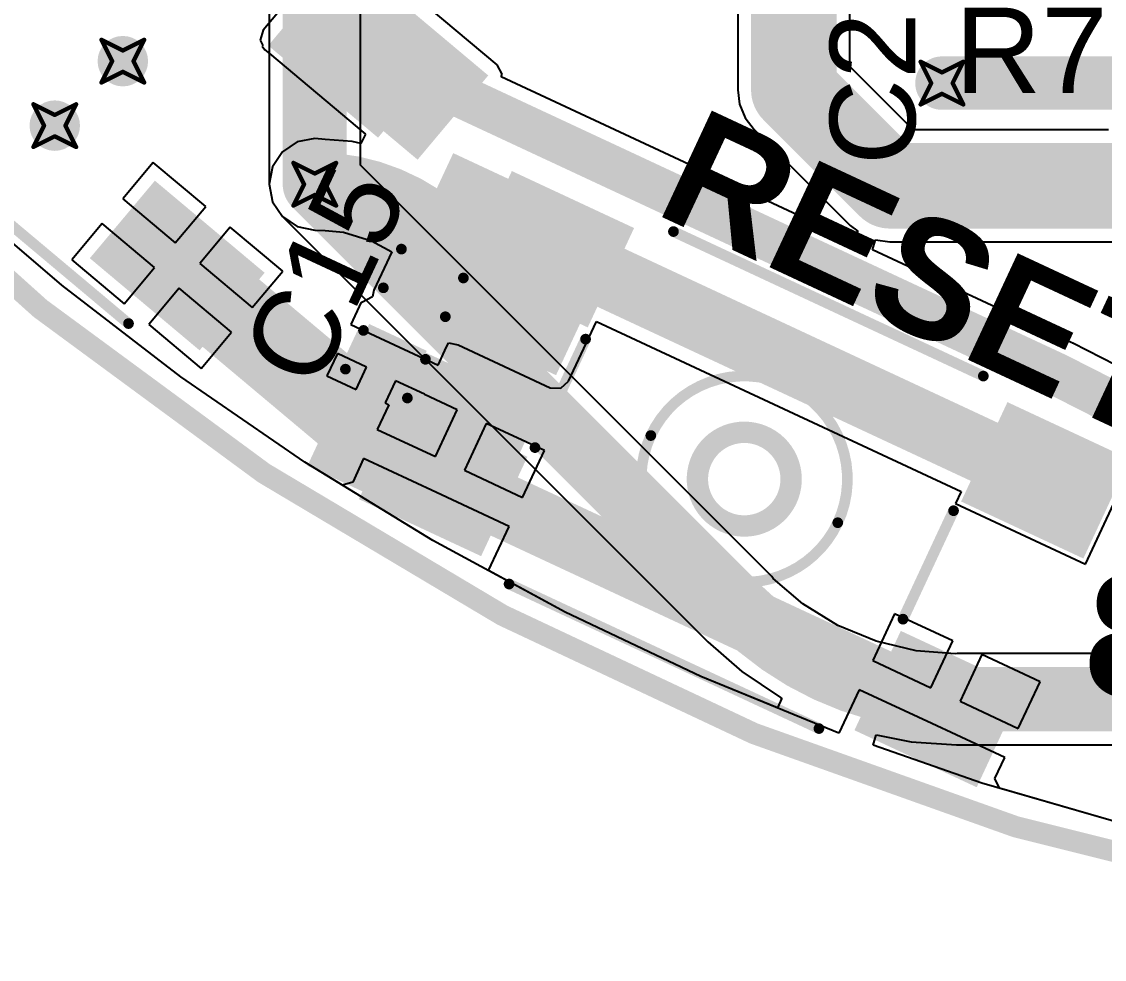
# Model space of a CAD drawing. Header units: inches. Extents: x -5 to 426, y -53 to 116.
# Drawn here: x 6.15 to 19.02, y -53.46 to -42.32 of the extents above; entities that cross this region are included whole.
import ezdxf

# ---------------------------------------------------------------- set-up
doc = ezdxf.new("R2010")
doc.units = ezdxf.units.IN
for name, color, linetype in [('Board Outline', 216, 'Continuous'), ('Bottom Layer', 5, 'Continuous'), ('Bottom Overlay', 54, 'Continuous'), ('Drill Drawing', 1, 'Continuous'), ('Top Layer', 1, 'Continuous'), ('Top Overlay', 2, 'Continuous'), ('Top Paste', 8, 'Continuous'), ('Top Solder', 216, 'Continuous'), ('Via Holes', 16, 'Continuous')]:
    doc.layers.add(name, color=color, linetype=linetype)
doc.styles.add('Arial', font='', dxfattribs={"height": 0.2})
doc.styles.add('Arial_Bold', font='', dxfattribs={"height": 0.2})
doc.styles.get('Arial').set_extended_font_data('Arial')
doc.styles.get('Arial_Bold').set_extended_font_data('Arial', bold=True)

# ---------------------------------------------------------------- blocks, each defined once
blk = doc.blocks.new('WS2812B_XF02_W_25')
at = {"layer": 'Top Layer'}
for points in [[(-3.25000239, 2.14999824), (-1.75000285, 2.14999824), (-1.75000285, 1.15000024), (-3.25000239, 1.15000024)], [(3.24999477, 1.15000024), (1.74999523, 1.15000024), (1.74999523, 2.14999824), (3.24999477, 2.14999824)], [(-3.24999477, -1.15000024), (-1.74999523, -1.15000024), (-1.74999523, -2.14999824), (-3.24999477, -2.14999824)], [(1.75000031, -1.1499977), (3.24999985, -1.1499977), (3.24999985, -2.1499957), (1.75000031, -2.1499957)]]:
    blk.add_hatch(color=1, dxfattribs=at).paths.add_polyline_path(points)
at = {"layer": 'Top Paste'}
for points in [[(-3.25000239, 2.14999824), (-1.75000285, 2.14999824), (-1.75000285, 1.15000024), (-3.25000239, 1.15000024)], [(3.24999477, 1.15000024), (1.74999523, 1.15000024), (1.74999523, 2.14999824), (3.24999477, 2.14999824)], [(-3.24999477, -1.15000024), (-1.74999523, -1.15000024), (-1.74999523, -2.14999824), (-3.24999477, -2.14999824)], [(1.75000031, -1.1499977), (3.24999985, -1.1499977), (3.24999985, -2.1499957), (1.75000031, -2.1499957)]]:
    blk.add_hatch(color=8, dxfattribs=at).paths.add_polyline_path(points)
at = {"layer": 'Top Solder'}
for points in [[(-3.35160239, 2.25159824), (-1.64840285, 2.25159824), (-1.64840285, 1.04840024), (-3.35160239, 1.04840024)], [(3.35159477, 1.04840024), (1.64839523, 1.04840024), (1.64839523, 2.25159824), (3.35159477, 2.25159824)], [(-3.35159477, -1.04840024), (-1.64839523, -1.04840024), (-1.64839523, -2.25159824), (-3.35159477, -2.25159824)], [(1.64840031, -1.0483977), (3.35159985, -1.0483977), (3.35159985, -2.2515957), (1.64840031, -2.2515957)]]:
    blk.add_hatch(color=216, dxfattribs=at).paths.add_polyline_path(points)
at = {"layer": 'Top Overlay'}
for points in [[(-2.50000516, 2.55080262, 0.127, 0.127, 0), (2.499995, 2.5508077, 0.127, 0.127, 0)], [(-3.556, 1.80340254, 0.254, 0.254, 0), (-3.42900254, 1.67639492, 0.254, 0.254, 0)], [(-3.556, 1.54939746, 0.254, 0.254, 0), (-3.556, 1.80340254, 0.254, 0.254, 0)], [(-3.556, 1.54939746, 0.254, 0.254, 0), (-3.42900254, 1.67639492, 0.254, 0.254, 0)], [(-2.50000262, -2.55080262, 0.127, 0.127, 0), (2.49999246, -2.55080262, 0.127, 0.127, 0)]]:
    blk.add_lwpolyline(points, format="xyseb", dxfattribs=at)
for points in [[(-2.53175516, 2.55080262, 0.0635, 0.0635, 1), (-2.46825516, 2.55080262, 0.0635, 0.0635, 1)], [(2.468245, 2.5508077, 0.0635, 0.0635, 1), (2.531745, 2.5508077, 0.0635, 0.0635, 1)], [(-3.619499999999999, 1.80340254, 0.127, 0.127, 1), (-3.4925, 1.80340254, 0.127, 0.127, 1)], [(-3.619499999999999, 1.80340254, 0.127, 0.127, 1), (-3.4925, 1.80340254, 0.127, 0.127, 1)], [(-3.492502539999999, 1.67639492, 0.127, 0.127, 1), (-3.36550254, 1.67639492, 0.127, 0.127, 1)], [(-3.492502539999999, 1.67639492, 0.127, 0.127, 1), (-3.36550254, 1.67639492, 0.127, 0.127, 1)], [(-3.619499999999999, 1.54939746, 0.127, 0.127, 1), (-3.4925, 1.54939746, 0.127, 0.127, 1)], [(-3.619499999999999, 1.54939746, 0.127, 0.127, 1), (-3.4925, 1.54939746, 0.127, 0.127, 1)], [(-2.53175262, -2.55080262, 0.0635, 0.0635, 1), (-2.46825262, -2.55080262, 0.0635, 0.0635, 1)], [(2.46824246, -2.55080262, 0.0635, 0.0635, 1), (2.53174246, -2.55080262, 0.0635, 0.0635, 1)]]:
    blk.add_lwpolyline(points, format="xyseb", close=True, dxfattribs=at)
blk = doc.blocks.new('TS_1109S_C_B_76')
at = {"layer": 'Top Layer'}
for points in [[(-3.95000099, 2.04999463), (-2.55000125, 2.04999463), (-2.55000125, 0.9499942899999999), (-3.95000099, 0.9499942899999999)], [(2.55001141, 2.04999209), (3.950011149999999, 2.04999209), (3.950011149999999, 0.9499917499999999), (2.55001141, 0.9499917499999999)], [(-3.94999591, -0.9500120699999999), (-2.54999617, -0.9500120699999999), (-2.54999617, -2.05001241), (-3.94999591, -2.05001241)], [(2.54999617, -0.94998413), (3.94999591, -0.94998413), (3.94999591, -2.04998447), (2.54999617, -2.04998447)]]:
    blk.add_hatch(color=1, dxfattribs=at).paths.add_polyline_path(points)
at = {"layer": 'Top Paste'}
for points in [[(-3.95000099, 2.04999463), (-2.55000125, 2.04999463), (-2.55000125, 0.9499942899999999), (-3.95000099, 0.9499942899999999)], [(2.55001141, 2.04999209), (3.950011149999999, 2.04999209), (3.950011149999999, 0.9499917499999999), (2.55001141, 0.9499917499999999)], [(-3.94999591, -0.9500120699999999), (-2.54999617, -0.9500120699999999), (-2.54999617, -2.05001241), (-3.94999591, -2.05001241)], [(2.54999617, -0.94998413), (3.94999591, -0.94998413), (3.94999591, -2.04998447), (2.54999617, -2.04998447)]]:
    blk.add_hatch(color=8, dxfattribs=at).paths.add_polyline_path(points)
at = {"layer": 'Top Solder'}
for points in [[(-4.05160099, 2.15159463), (-2.44840125, 2.15159463), (-2.44840125, 0.84839429), (-4.05160099, 0.84839429)], [(2.44841141, 2.15159209), (4.051611149999999, 2.15159209), (4.051611149999999, 0.84839175), (2.44841141, 0.84839175)], [(-4.05159591, -0.84841207), (-2.44839617, -0.84841207), (-2.44839617, -2.15161241), (-4.05159591, -2.15161241)], [(2.44839617, -0.8483841299999999), (4.05159591, -0.8483841299999999), (4.05159591, -2.15158447), (2.44839617, -2.15158447)]]:
    blk.add_hatch(color=216, dxfattribs=at).paths.add_polyline_path(points)
at = {"layer": 'Top Overlay'}
for points in [[(-2.00661016, 2.31139746, 0.127, 0.127, 0), (2.05739492, 2.31141016, 0.127, 0.127, 0)], [(-2.41300254, -0.71119746, 0.127, 0.127, 0), (-2.41299492, 0.7112025399999999, 0.127, 0.127, 0)], [(2.41300762, -0.71121016, 0.127, 0.127, 0), (2.413, 0.7111873, 0.127, 0.127, 0)], [(-2.00660254, -2.31138984, 0.127, 0.127, 0), (2.05740762, -2.31140254, 0.127, 0.127, 0)]]:
    blk.add_lwpolyline(points, format="xyseb", dxfattribs=at)
for points in [[(-2.03836016, 2.31139746, 0.0635, 0.0635, 1), (-1.97486016, 2.31139746, 0.0635, 0.0635, 1)], [(2.02564492, 2.31141016, 0.0635, 0.0635, 1), (2.08914492, 2.31141016, 0.0635, 0.0635, 1)], [(1.22579638, 0, 0.127, 0.127, 1), (-1.22579638, 0, 0.127, 0.127, 1)], [(-2.44474492, 0.7112025399999999, 0.0635, 0.0635, 1), (-2.38124492, 0.7112025399999999, 0.0635, 0.0635, 1)], [(2.38125, 0.7111873, 0.0635, 0.0635, 1), (2.44475, 0.7111873, 0.0635, 0.0635, 1)], [(0.5570651799999999, 0, 0.254, 0.254, 1), (-0.5570651799999999, 0, 0.254, 0.254, 1)], [(-1.25754638, 0, 0.0635, 0.0635, 1), (-1.19404638, 0, 0.0635, 0.0635, 1)], [(-0.6205651799999999, 0, 0.127, 0.127, 1), (-0.4935651799999999, 0, 0.127, 0.127, 1)], [(0.4935651799999999, 0, 0.127, 0.127, 1), (0.6205651799999999, 0, 0.127, 0.127, 1)], [(1.19404638, 0, 0.0635, 0.0635, 1), (1.25754638, 0, 0.0635, 0.0635, 1)], [(-2.44475254, -0.71119746, 0.0635, 0.0635, 1), (-2.38125254, -0.71119746, 0.0635, 0.0635, 1)], [(2.38125762, -0.71121016, 0.0635, 0.0635, 1), (2.44475762, -0.71121016, 0.0635, 0.0635, 1)], [(-2.03835254, -2.31138984, 0.0635, 0.0635, 1), (-1.97485254, -2.31138984, 0.0635, 0.0635, 1)], [(2.02565762, -2.31140254, 0.0635, 0.0635, 1), (2.08915762, -2.31140254, 0.0635, 0.0635, 1)]]:
    blk.add_lwpolyline(points, format="xyseb", close=True, dxfattribs=at)
blk = doc.blocks.new('C___0402_104')
at = {"layer": 'Top Layer'}
for points in [[(-0.6985050799999999, -0.31749492), (-0.6985050799999999, 0.31750508), (-0.2413050799999999, 0.31750508), (-0.24130508, -0.31749492)], [(0.2413050799999999, -0.31750508), (0.24130508, 0.31749492), (0.6985050799999999, 0.31749492), (0.6985050799999999, -0.31750508)]]:
    blk.add_hatch(color=1, dxfattribs=at).paths.add_polyline_path(points)
at = {"layer": 'Top Paste'}
for points in [[(-0.6985050799999999, -0.31749492), (-0.6985050799999999, 0.31750508), (-0.2413050799999999, 0.31750508), (-0.24130508, -0.31749492)], [(0.2413050799999999, -0.31750508), (0.24130508, 0.31749492), (0.6985050799999999, 0.31749492), (0.6985050799999999, -0.31750508)]]:
    blk.add_hatch(color=8, dxfattribs=at).paths.add_polyline_path(points)
at = {"layer": 'Top Solder'}
for points in [[(-0.75850496, -0.3774948), (-0.75850496, 0.3775049599999999), (-0.1813051999999999, 0.3775049599999999), (-0.1813052, -0.3774948)], [(0.1813051999999999, -0.3775049599999999), (0.1813052, 0.3774948), (0.75850496, 0.3774948), (0.75850496, -0.3775049599999999)]]:
    blk.add_hatch(color=216, dxfattribs=at).paths.add_polyline_path(points)
at = {"layer": 'Top Overlay'}
for points in [[(-0.7874, 0.40640254, 0.127, 0.127, 0), (-0.78739746, -0.4064, 0.127, 0.127, 0)], [(-0.7874, 0.40640254, 0.127, 0.127, 0), (-0.27939746, 0.40639746, 0.127, 0.127, 0)], [(0.27940254, 0.4063923799999999, 0.127, 0.127, 0), (0.78739746, 0.4064, 0.127, 0.127, 0)], [(0.78739746, 0.4064, 0.127, 0.127, 0), (0.7874, -0.40640254, 0.127, 0.127, 0)], [(-0.78739746, -0.4064, 0.127, 0.127, 0), (-0.27940254, -0.4063923799999999, 0.127, 0.127, 0)], [(0.27939746, -0.40639746, 0.127, 0.127, 0), (0.7874, -0.40640254, 0.127, 0.127, 0)]]:
    blk.add_lwpolyline(points, format="xyseb", dxfattribs=at)
for points in [[(-0.8191499999999999, 0.40640254, 0.0635, 0.0635, 1), (-0.7556499999999999, 0.40640254, 0.0635, 0.0635, 1)], [(-0.8191499999999999, 0.40640254, 0.0635, 0.0635, 1), (-0.7556499999999999, 0.40640254, 0.0635, 0.0635, 1)], [(-0.31114746, 0.40639746, 0.0635, 0.0635, 1), (-0.24764746, 0.40639746, 0.0635, 0.0635, 1)], [(0.24765254, 0.4063923799999999, 0.0635, 0.0635, 1), (0.31115254, 0.4063923799999999, 0.0635, 0.0635, 1)], [(0.7556474599999999, 0.4064, 0.0635, 0.0635, 1), (0.8191474599999999, 0.4064, 0.0635, 0.0635, 1)], [(0.7556474599999999, 0.4064, 0.0635, 0.0635, 1), (0.8191474599999999, 0.4064, 0.0635, 0.0635, 1)], [(-0.8191474599999999, -0.4064, 0.0635, 0.0635, 1), (-0.7556474599999999, -0.4064, 0.0635, 0.0635, 1)], [(-0.8191474599999999, -0.4064, 0.0635, 0.0635, 1), (-0.7556474599999999, -0.4064, 0.0635, 0.0635, 1)], [(-0.31115254, -0.4063923799999999, 0.0635, 0.0635, 1), (-0.24765254, -0.4063923799999999, 0.0635, 0.0635, 1)], [(0.24764746, -0.40639746, 0.0635, 0.0635, 1), (0.31114746, -0.40639746, 0.0635, 0.0635, 1)], [(0.7556499999999999, -0.40640254, 0.0635, 0.0635, 1), (0.8191499999999999, -0.40640254, 0.0635, 0.0635, 1)], [(0.7556499999999999, -0.40640254, 0.0635, 0.0635, 1), (0.8191499999999999, -0.40640254, 0.0635, 0.0635, 1)]]:
    blk.add_lwpolyline(points, format="xyseb", close=True, dxfattribs=at)

msp = doc.modelspace()

# ---------------------------------------------------------------- hatches: boundary and pattern name
at = {"layer": 'Bottom Layer'}
h = msp.add_hatch(color=5, dxfattribs=at)
edge = h.paths.add_edge_path()
edge.add_arc((7.352329719999999, -42.78505032), 0.2999994, 0, 360)
h = msp.add_hatch(color=5, dxfattribs=at)
edge = h.paths.add_edge_path()
edge.add_arc((17.08857136, -43.04592356), 0.2999994, 0, 360)
h = msp.add_hatch(color=5, dxfattribs=at)
edge = h.paths.add_edge_path()
edge.add_arc((6.54309842, -43.551094), 0.2999994, 0, 360)
h = msp.add_hatch(color=5, dxfattribs=at)
edge = h.paths.add_edge_path()
edge.add_arc((9.63367136, -44.24798618), 0.2999994, 0, 360)
at = {"layer": 'Top Layer'}
for points in [[(9.147919219999999, -42.52285374), (10.85594476, -43.95605636), (11.69609802, -42.95480106), (9.98807248, -41.52159844)], [(10.48679132, -45.5782934), (12.50153456, -46.51778351999999), (13.29434984, -44.81758371999999), (11.2796066, -43.8780936)], [(7.07339962, -45.15019926), (10.53474144, -48.05461052), (11.20718866, -47.25321766), (7.74584684, -44.3488064)], [(9.546871939999999, -47.59396374), (11.56161518, -48.53345385999999), (12.32777062, -46.89042946), (10.31302738, -45.95093934)]]:
    msp.add_hatch(color=1, dxfattribs=at).paths.add_polyline_path(points)
h = msp.add_hatch(color=1, dxfattribs=at)
edge = h.paths.add_edge_path()
edge.add_arc((7.352329719999999, -42.78505032), 0.2999994, 0, 360)
h = msp.add_hatch(color=1, dxfattribs=at)
edge = h.paths.add_edge_path()
edge.add_arc((17.08857136, -43.04592356), 0.2999994, 0, 360)
h = msp.add_hatch(color=1, dxfattribs=at)
edge = h.paths.add_edge_path()
edge.add_arc((6.54309842, -43.551094), 0.2999994, 0, 360)
h = msp.add_hatch(color=1, dxfattribs=at)
edge = h.paths.add_edge_path()
edge.add_arc((9.63367136, -44.24798618), 0.2999994, 0, 360)
at = {"layer": 'Via Holes'}
h = msp.add_hatch(color=7, dxfattribs=at)
edge = h.paths.add_edge_path()
edge.add_arc((7.352329719999999, -42.78505032), 0.1499997, 0, 360)
h = msp.add_hatch(color=7, dxfattribs=at)
edge = h.paths.add_edge_path()
edge.add_arc((17.08857136, -43.04592356), 0.1499997, 0, 360)
h = msp.add_hatch(color=7, dxfattribs=at)
edge = h.paths.add_edge_path()
edge.add_arc((6.54309842, -43.551094), 0.1499997, 0, 360)
h = msp.add_hatch(color=7, dxfattribs=at)
edge = h.paths.add_edge_path()
edge.add_arc((9.63367136, -44.24798618), 0.1499997, 0, 360)

# ---------------------------------------------------------------- linework, layer by layer
at = {"layer": 'Board Outline'}
msp.add_lwpolyline([(49.77249634, 6.34813564, 0.254, 0.254, -1.14456695220957), (-0.2979293, -38.4413887, 0.254, 0.254, 0)], format="xyseb", dxfattribs=at)
at = {"layer": 'Bottom Layer'}
for p, q in [((9.0898218, -39.08902012), (9.0898218, -44.24798618)), ((10.17752092, -44.02271866), (10.17752092, -39.08902012)), ((15.06548422, -48.91067942), (10.17752092, -44.02271866)), ((9.0898218, -44.24798618), (9.13121872, -44.4561087)), ((6.62777694, -45.44864164), (5.27218148, -44.28545371999999)), ((9.13121872, -44.4561087), (9.24911282, -44.63254472)), ((9.24911282, -44.63254472), (14.29632396, -49.6797584)), ((8.04335704, -46.53793334), (6.62777694, -45.44864164)), ((9.515022879999998, -47.55031384), (8.04335704, -46.53793334)), ((11.03848694, -48.48283927999999), (9.515022879999998, -47.55031384)), ((12.60947186, -49.33289345999999), (11.03848694, -48.48283927999999)), ((15.08058198, -48.93327525999999), (15.06548422, -48.91067942)), ((15.43335242, -49.23456751999999), (15.08058198, -48.93327525999999)), ((15.8517082, -49.49093734), (15.43335242, -49.23456751999999)), ((14.22348692, -50.09804814), (12.60947186, -49.33289345999999)), ((16.30501692, -49.6787043), (15.8517082, -49.49093734)), ((14.29632396, -49.6797584), (14.29635444, -49.67980412)), ((14.29635444, -49.67980412), (14.29636206, -49.6797965)), ((14.29636206, -49.6797965), (14.30549844, -49.68590266)), ((14.30549844, -49.68590266), (14.71099166, -50.04151281999999)), ((16.78211782, -49.7932456), (16.30501692, -49.6787043)), ((17.24464166, -49.82964634), (16.78211782, -49.7932456)), ((17.27126848, -49.82435044), (17.24464166, -49.82964634)), ((21.86534108, -49.82435044), (17.27126848, -49.82435044)), ((14.71099166, -50.04151281999999), (15.1684101, -50.34714847999999)), ((15.13265706, -50.4711208), (14.22348692, -50.09804814)), ((15.18490994, -50.35528664), (15.13265706, -50.4711208)), ((15.1684101, -50.34714847999999), (15.18490994, -50.35528664)), ((16.27234236, -50.91460988), (16.3058348, -50.7917831)), ((16.3058348, -50.7917831), (16.72230844, -50.8746252)), ((17.56226358, -51.3652516), (16.27234236, -50.91460988)), ((16.72230844, -50.8746252), (17.26045316, -50.90989818)), ((17.26045316, -50.90989818), (17.27126848, -50.91204955999999)), ((17.27126848, -50.91204955999999), (17.27126848, -50.91205209999999)), ((17.27126848, -50.91205209999999), (17.27128118, -50.91204955999999)), ((17.27128118, -50.91204955999999), (22.91354828, -50.91204955999999)), ((19.27751034, -51.86368849999999), (17.56226358, -51.3652516))]:
    msp.add_line(p, q, dxfattribs=at)
for points in [[(9.63367136, -44.24798618, 0.7619999999999999, 0.7619999999999999, 0), (9.63367136, -39.08902012, 0.7619999999999999, 0.7619999999999999, 0)], [(9.63367136, -44.24798618, 0.7619999999999999, 0.7619999999999999, 0), (14.68092314, -49.29523796, 0.7619999999999999, 0.7619999999999999, 0)], [(17.27126848, -50.36820254, 0.7619999999999999, 0.7619999999999999, -0.1989128551984023), (14.68091552, -49.29524558, 0.7619999999999999, 0.7619999999999999, 0)], [(17.27126848, -50.3682, 0.7619999999999999, 0.7619999999999999, 0), (36.99725646, -50.3682, 0.7619999999999999, 0.7619999999999999, 0)]]:
    msp.add_lwpolyline(points, format="xyseb", dxfattribs=at)
for points in [[(9.44317136, -44.24798618, 0.3809999999999999, 0.3809999999999999, 1), (9.82417136, -44.24798618, 0.3809999999999999, 0.3809999999999999, 1)], [(9.44317136, -44.24798618, 0.3809999999999999, 0.3809999999999999, 1), (9.82417136, -44.24798618, 0.3809999999999999, 0.3809999999999999, 1)], [(14.49041552, -49.29524558, 0.3809999999999999, 0.3809999999999999, 1), (14.87141552, -49.29524558, 0.3809999999999999, 0.3809999999999999, 1)], [(14.49042314, -49.29523796, 0.3809999999999999, 0.3809999999999999, 1), (14.87142314, -49.29523796, 0.3809999999999999, 0.3809999999999999, 1)], [(17.08076848, -50.3682, 0.3809999999999999, 0.3809999999999999, 1), (17.46176848, -50.3682, 0.3809999999999999, 0.3809999999999999, 1)], [(17.08076848, -50.36820254, 0.3809999999999999, 0.3809999999999999, 1), (17.46176848, -50.36820254, 0.3809999999999999, 0.3809999999999999, 1)]]:
    msp.add_lwpolyline(points, format="xyseb", close=True, dxfattribs=at)
at = {"layer": 'Drill Drawing'}
for points in [[(7.098329719999999, -42.53105032, 0.0508, 0.0508, 0), (7.352329719999999, -42.65805031999999, 0.0508, 0.0508, 0)], [(7.098329719999999, -42.53105032, 0.0508, 0.0508, 0), (7.22532972, -42.78505032, 0.0508, 0.0508, 0)], [(7.352329719999999, -42.65805031999999, 0.0508, 0.0508, 0), (7.60632972, -42.53105032, 0.0508, 0.0508, 0)], [(7.479329719999999, -42.78505032, 0.0508, 0.0508, 0), (7.60632972, -42.53105032, 0.0508, 0.0508, 0)], [(7.098329719999999, -43.03905032, 0.0508, 0.0508, 0), (7.22532972, -42.78505032, 0.0508, 0.0508, 0)], [(7.479329719999999, -42.78505032, 0.0508, 0.0508, 0), (7.60632972, -43.03905032, 0.0508, 0.0508, 0)], [(16.83457136, -42.79192355999999, 0.0508, 0.0508, 0), (17.08857136, -42.91892356, 0.0508, 0.0508, 0)], [(16.83457136, -42.79192355999999, 0.0508, 0.0508, 0), (16.96157136, -43.04592356, 0.0508, 0.0508, 0)], [(17.08857136, -42.91892356, 0.0508, 0.0508, 0), (17.34257136, -42.79192355999999, 0.0508, 0.0508, 0)], [(17.21557136, -43.04592356, 0.0508, 0.0508, 0), (17.34257136, -42.79192355999999, 0.0508, 0.0508, 0)], [(7.098329719999999, -43.03905032, 0.0508, 0.0508, 0), (7.352329719999999, -42.91205032, 0.0508, 0.0508, 0)], [(7.352329719999999, -42.91205032, 0.0508, 0.0508, 0), (7.60632972, -43.03905032, 0.0508, 0.0508, 0)], [(16.83457136, -43.29992356, 0.0508, 0.0508, 0), (16.96157136, -43.04592356, 0.0508, 0.0508, 0)], [(17.21557136, -43.04592356, 0.0508, 0.0508, 0), (17.34257136, -43.29992356, 0.0508, 0.0508, 0)], [(16.83457136, -43.29992356, 0.0508, 0.0508, 0), (17.08857136, -43.17292356, 0.0508, 0.0508, 0)], [(17.08857136, -43.17292356, 0.0508, 0.0508, 0), (17.34257136, -43.29992356, 0.0508, 0.0508, 0)], [(6.289098419999999, -43.29709399999999, 0.0508, 0.0508, 0), (6.54309842, -43.424094, 0.0508, 0.0508, 0)], [(6.289098419999999, -43.29709399999999, 0.0508, 0.0508, 0), (6.41609842, -43.551094, 0.0508, 0.0508, 0)], [(6.54309842, -43.424094, 0.0508, 0.0508, 0), (6.79709842, -43.29709399999999, 0.0508, 0.0508, 0)], [(6.67009842, -43.551094, 0.0508, 0.0508, 0), (6.79709842, -43.29709399999999, 0.0508, 0.0508, 0)], [(6.289098419999999, -43.805094, 0.0508, 0.0508, 0), (6.41609842, -43.551094, 0.0508, 0.0508, 0)], [(6.67009842, -43.551094, 0.0508, 0.0508, 0), (6.79709842, -43.805094, 0.0508, 0.0508, 0)], [(6.289098419999999, -43.805094, 0.0508, 0.0508, 0), (6.54309842, -43.678094, 0.0508, 0.0508, 0)], [(6.54309842, -43.678094, 0.0508, 0.0508, 0), (6.79709842, -43.805094, 0.0508, 0.0508, 0)], [(9.37967136, -43.99398617999999, 0.0508, 0.0508, 0), (9.63367136, -44.12098618, 0.0508, 0.0508, 0)], [(9.37967136, -43.99398617999999, 0.0508, 0.0508, 0), (9.50667136, -44.24798618, 0.0508, 0.0508, 0)], [(9.63367136, -44.12098618, 0.0508, 0.0508, 0), (9.88767136, -43.99398617999999, 0.0508, 0.0508, 0)], [(9.76067136, -44.24798618, 0.0508, 0.0508, 0), (9.88767136, -43.99398617999999, 0.0508, 0.0508, 0)], [(9.37967136, -44.50198618, 0.0508, 0.0508, 0), (9.50667136, -44.24798618, 0.0508, 0.0508, 0)], [(9.76067136, -44.24798618, 0.0508, 0.0508, 0), (9.88767136, -44.50198618, 0.0508, 0.0508, 0)], [(9.37967136, -44.50198618, 0.0508, 0.0508, 0), (9.63367136, -44.37498618, 0.0508, 0.0508, 0)], [(9.63367136, -44.37498618, 0.0508, 0.0508, 0), (9.88767136, -44.50198618, 0.0508, 0.0508, 0)]]:
    msp.add_lwpolyline(points, format="xyseb", dxfattribs=at)
for points in [[(7.085629719999999, -42.53105032, 0.0254, 0.0254, 1), (7.111029719999999, -42.53105032, 0.0254, 0.0254, 1)], [(7.085629719999999, -42.53105032, 0.0254, 0.0254, 1), (7.111029719999999, -42.53105032, 0.0254, 0.0254, 1)], [(7.593629719999999, -42.53105032, 0.0254, 0.0254, 1), (7.619029719999999, -42.53105032, 0.0254, 0.0254, 1)], [(7.593629719999999, -42.53105032, 0.0254, 0.0254, 1), (7.619029719999999, -42.53105032, 0.0254, 0.0254, 1)], [(7.33962972, -42.65805031999999, 0.0254, 0.0254, 1), (7.365029719999999, -42.65805031999999, 0.0254, 0.0254, 1)], [(7.33962972, -42.65805031999999, 0.0254, 0.0254, 1), (7.365029719999999, -42.65805031999999, 0.0254, 0.0254, 1)], [(7.212629719999999, -42.78505032, 0.0254, 0.0254, 1), (7.238029719999999, -42.78505032, 0.0254, 0.0254, 1)], [(7.212629719999999, -42.78505032, 0.0254, 0.0254, 1), (7.238029719999999, -42.78505032, 0.0254, 0.0254, 1)], [(7.466629719999999, -42.78505032, 0.0254, 0.0254, 1), (7.49202972, -42.78505032, 0.0254, 0.0254, 1)], [(7.466629719999999, -42.78505032, 0.0254, 0.0254, 1), (7.49202972, -42.78505032, 0.0254, 0.0254, 1)], [(16.82187136, -42.79192355999999, 0.0254, 0.0254, 1), (16.84727136, -42.79192355999999, 0.0254, 0.0254, 1)], [(16.82187136, -42.79192355999999, 0.0254, 0.0254, 1), (16.84727136, -42.79192355999999, 0.0254, 0.0254, 1)], [(17.32987136, -42.79192355999999, 0.0254, 0.0254, 1), (17.35527136, -42.79192355999999, 0.0254, 0.0254, 1)], [(17.32987136, -42.79192355999999, 0.0254, 0.0254, 1), (17.35527136, -42.79192355999999, 0.0254, 0.0254, 1)], [(7.33962972, -42.91205032, 0.0254, 0.0254, 1), (7.365029719999999, -42.91205032, 0.0254, 0.0254, 1)], [(7.33962972, -42.91205032, 0.0254, 0.0254, 1), (7.365029719999999, -42.91205032, 0.0254, 0.0254, 1)], [(17.07587136, -42.91892356, 0.0254, 0.0254, 1), (17.10127136, -42.91892356, 0.0254, 0.0254, 1)], [(17.07587136, -42.91892356, 0.0254, 0.0254, 1), (17.10127136, -42.91892356, 0.0254, 0.0254, 1)], [(7.085629719999999, -43.03905032, 0.0254, 0.0254, 1), (7.111029719999999, -43.03905032, 0.0254, 0.0254, 1)], [(7.085629719999999, -43.03905032, 0.0254, 0.0254, 1), (7.111029719999999, -43.03905032, 0.0254, 0.0254, 1)], [(7.593629719999999, -43.03905032, 0.0254, 0.0254, 1), (7.619029719999999, -43.03905032, 0.0254, 0.0254, 1)], [(7.593629719999999, -43.03905032, 0.0254, 0.0254, 1), (7.619029719999999, -43.03905032, 0.0254, 0.0254, 1)], [(16.94887136, -43.04592356, 0.0254, 0.0254, 1), (16.97427136, -43.04592356, 0.0254, 0.0254, 1)], [(16.94887136, -43.04592356, 0.0254, 0.0254, 1), (16.97427136, -43.04592356, 0.0254, 0.0254, 1)], [(17.20287136, -43.04592356, 0.0254, 0.0254, 1), (17.22827136, -43.04592356, 0.0254, 0.0254, 1)], [(17.20287136, -43.04592356, 0.0254, 0.0254, 1), (17.22827136, -43.04592356, 0.0254, 0.0254, 1)], [(17.07587136, -43.17292356, 0.0254, 0.0254, 1), (17.10127136, -43.17292356, 0.0254, 0.0254, 1)], [(17.07587136, -43.17292356, 0.0254, 0.0254, 1), (17.10127136, -43.17292356, 0.0254, 0.0254, 1)], [(6.27639842, -43.29709399999999, 0.0254, 0.0254, 1), (6.30179842, -43.29709399999999, 0.0254, 0.0254, 1)], [(6.27639842, -43.29709399999999, 0.0254, 0.0254, 1), (6.30179842, -43.29709399999999, 0.0254, 0.0254, 1)], [(6.78439842, -43.29709399999999, 0.0254, 0.0254, 1), (6.80979842, -43.29709399999999, 0.0254, 0.0254, 1)], [(6.78439842, -43.29709399999999, 0.0254, 0.0254, 1), (6.80979842, -43.29709399999999, 0.0254, 0.0254, 1)], [(16.82187136, -43.29992356, 0.0254, 0.0254, 1), (16.84727136, -43.29992356, 0.0254, 0.0254, 1)], [(16.82187136, -43.29992356, 0.0254, 0.0254, 1), (16.84727136, -43.29992356, 0.0254, 0.0254, 1)], [(17.32987136, -43.29992356, 0.0254, 0.0254, 1), (17.35527136, -43.29992356, 0.0254, 0.0254, 1)], [(17.32987136, -43.29992356, 0.0254, 0.0254, 1), (17.35527136, -43.29992356, 0.0254, 0.0254, 1)], [(6.53039842, -43.424094, 0.0254, 0.0254, 1), (6.555798419999999, -43.424094, 0.0254, 0.0254, 1)], [(6.53039842, -43.424094, 0.0254, 0.0254, 1), (6.555798419999999, -43.424094, 0.0254, 0.0254, 1)], [(6.403398419999999, -43.551094, 0.0254, 0.0254, 1), (6.42879842, -43.551094, 0.0254, 0.0254, 1)], [(6.403398419999999, -43.551094, 0.0254, 0.0254, 1), (6.42879842, -43.551094, 0.0254, 0.0254, 1)], [(6.65739842, -43.551094, 0.0254, 0.0254, 1), (6.68279842, -43.551094, 0.0254, 0.0254, 1)], [(6.65739842, -43.551094, 0.0254, 0.0254, 1), (6.68279842, -43.551094, 0.0254, 0.0254, 1)], [(6.53039842, -43.678094, 0.0254, 0.0254, 1), (6.555798419999999, -43.678094, 0.0254, 0.0254, 1)], [(6.53039842, -43.678094, 0.0254, 0.0254, 1), (6.555798419999999, -43.678094, 0.0254, 0.0254, 1)], [(6.27639842, -43.805094, 0.0254, 0.0254, 1), (6.30179842, -43.805094, 0.0254, 0.0254, 1)], [(6.27639842, -43.805094, 0.0254, 0.0254, 1), (6.30179842, -43.805094, 0.0254, 0.0254, 1)], [(6.78439842, -43.805094, 0.0254, 0.0254, 1), (6.80979842, -43.805094, 0.0254, 0.0254, 1)], [(6.78439842, -43.805094, 0.0254, 0.0254, 1), (6.80979842, -43.805094, 0.0254, 0.0254, 1)], [(9.366971359999999, -43.99398617999999, 0.0254, 0.0254, 1), (9.39237136, -43.99398617999999, 0.0254, 0.0254, 1)], [(9.366971359999999, -43.99398617999999, 0.0254, 0.0254, 1), (9.39237136, -43.99398617999999, 0.0254, 0.0254, 1)], [(9.87497136, -43.99398617999999, 0.0254, 0.0254, 1), (9.90037136, -43.99398617999999, 0.0254, 0.0254, 1)], [(9.87497136, -43.99398617999999, 0.0254, 0.0254, 1), (9.90037136, -43.99398617999999, 0.0254, 0.0254, 1)], [(9.62097136, -44.12098618, 0.0254, 0.0254, 1), (9.64637136, -44.12098618, 0.0254, 0.0254, 1)], [(9.62097136, -44.12098618, 0.0254, 0.0254, 1), (9.64637136, -44.12098618, 0.0254, 0.0254, 1)], [(9.49397136, -44.24798618, 0.0254, 0.0254, 1), (9.51937136, -44.24798618, 0.0254, 0.0254, 1)], [(9.49397136, -44.24798618, 0.0254, 0.0254, 1), (9.51937136, -44.24798618, 0.0254, 0.0254, 1)], [(9.74797136, -44.24798618, 0.0254, 0.0254, 1), (9.77337136, -44.24798618, 0.0254, 0.0254, 1)], [(9.74797136, -44.24798618, 0.0254, 0.0254, 1), (9.77337136, -44.24798618, 0.0254, 0.0254, 1)], [(9.62097136, -44.37498618, 0.0254, 0.0254, 1), (9.64637136, -44.37498618, 0.0254, 0.0254, 1)], [(9.62097136, -44.37498618, 0.0254, 0.0254, 1), (9.64637136, -44.37498618, 0.0254, 0.0254, 1)], [(9.366971359999999, -44.50198618, 0.0254, 0.0254, 1), (9.39237136, -44.50198618, 0.0254, 0.0254, 1)], [(9.366971359999999, -44.50198618, 0.0254, 0.0254, 1), (9.39237136, -44.50198618, 0.0254, 0.0254, 1)], [(9.87497136, -44.50198618, 0.0254, 0.0254, 1), (9.90037136, -44.50198618, 0.0254, 0.0254, 1)], [(9.87497136, -44.50198618, 0.0254, 0.0254, 1), (9.90037136, -44.50198618, 0.0254, 0.0254, 1)]]:
    msp.add_lwpolyline(points, format="xyseb", close=True, dxfattribs=at)
at = {"layer": 'Top Layer'}
for p, q in [((9.86170748, -41.41556614), (9.021554219999999, -42.41682143999999)), ((11.80213032, -42.82843605999999), (10.09410478, -41.39523344)), ((14.6614769, -41.993312), (14.6614769, -43.12472198)), ((15.99367642, -42.84883225999999), (15.99367642, -41.993312)), ((9.021554219999999, -42.41682143999999), (8.98359138, -42.53723014)), ((8.98359138, -42.53723014), (9.015521719999999, -42.5985686)), ((9.015521719999999, -42.5985686), (9.00954002, -42.60569584)), ((9.00954002, -42.60569584), (9.04188184, -42.64922382)), ((9.04188184, -42.64922382), (9.09478496, -42.69360524)), ((9.09478496, -42.69360524), (10.23664958, -43.65174404)), ((11.86042586, -42.94042466), (11.80213032, -42.82843605999999)), ((16.74551134, -43.60066972), (15.99367642, -42.84883225999999)), ((11.85092626, -42.97055414), (11.86042586, -42.94042466)), ((16.02116684, -44.91517052), (11.85092626, -42.97055414)), ((14.6614769, -43.12472198), (14.66147436, -43.1247423)), ((14.66147436, -43.1247423), (14.68417434, -43.29714225999999)), ((14.68417434, -43.29714225999999), (14.75071726, -43.45779218)), ((14.75071726, -43.45779218), (14.85657176, -43.5957472)), ((14.85657176, -43.5957472), (15.99859132, -44.73776422)), ((19.06977136, -43.60066972), (16.74551134, -43.60066972)), ((9.42554884, -43.74553354), (9.24911282, -43.86342764)), ((9.63366628, -43.70413662), (9.42554884, -43.74553354)), ((9.63494136, -43.70413154), (9.63366628, -43.70412899999999)), ((9.63366628, -43.70412899999999), (9.63366628, -43.70413662)), ((9.63605642, -43.70435506), (9.63494136, -43.70413154)), ((9.75606126, -43.71545994), (9.63605642, -43.70435506)), ((10.0780596, -43.74080152), (9.75606126, -43.71545994)), ((10.17948688, -43.7651525), (10.0780596, -43.74080152)), ((10.23664958, -43.65174404), (10.17948688, -43.7651525)), ((9.24911282, -43.86342764), (9.13121872, -44.03986366)), ((7.7145388, -43.9909712), (7.352329719999999, -44.42263404)), ((8.3377151, -44.51387845999999), (7.7145388, -43.9909712)), ((9.13121872, -44.03986366), (9.0898218, -44.24798618)), ((9.0898218, -44.24798618), (9.13121872, -44.4561087)), ((6.62777694, -45.44864164), (5.27218148, -44.28545371999999)), ((7.352329719999999, -44.42263404), (7.97550602, -44.9455413)), ((7.97550602, -44.9455413), (8.3377151, -44.51387845999999)), ((9.13121872, -44.4561087), (9.24911282, -44.63254472)), ((9.24911282, -44.63254472), (9.42554884, -44.75043881999999)), ((7.107428, -44.71449782), (6.74521638, -45.1461632)), ((7.730604299999999, -45.23740507999999), (7.107428, -44.71449782)), ((8.62957888, -44.75878018), (8.2673698, -45.19044302)), ((9.25275518, -45.28168744), (8.62957888, -44.75878018)), ((9.42554884, -44.75043881999999), (9.63366882, -44.79183574)), ((15.99859132, -44.73776422), (15.99859894, -44.73777438)), ((15.99859894, -44.73777438), (16.08744306, -44.80594544)), ((9.63366882, -44.79183574), (9.63366882, -44.79183828)), ((9.63366882, -44.79183828), (9.75817454, -44.79786823999999)), ((9.75817454, -44.79786823999999), (9.977216519999999, -44.819443)), ((9.977216519999999, -44.819443), (10.30755622, -44.91965108)), ((16.08744306, -44.80594544), (16.02116684, -44.91517052)), ((16.2620706, -45.02750456), (16.29720642, -44.91017179999999)), ((16.29720642, -44.91017179999999), (16.46960384, -44.93286924)), ((10.30755622, -44.91965108), (10.55118794, -45.04987434)), ((18.63173566, -46.13249853999999), (16.2620706, -45.02750456)), ((16.46960384, -44.93286924), (23.1593136, -44.93286924)), ((6.74521638, -45.1461632), (7.36839268, -45.66907045999999)), ((10.55118794, -45.04987434), (10.33731486, -45.50852214)), ((7.36839268, -45.66907045999999), (7.730604299999999, -45.23740507999999)), ((8.2673698, -45.19044302), (8.8905461, -45.71335027999999)), ((8.8905461, -45.71335027999999), (9.25275518, -45.28168744)), ((8.04335704, -46.53793334), (6.62777694, -45.44864164)), ((8.022465539999999, -45.4823068), (7.660256459999999, -45.91397217999999)), ((8.64564438, -46.00521405999999), (8.022465539999999, -45.4823068)), ((10.33728692, -45.50857801999999), (10.31983712, -45.58547144)), ((10.33731486, -45.50852214), (10.33728692, -45.50857801999999)), ((10.18661158, -45.65094248), (10.06316504, -45.91567398)), ((10.19220974, -45.6535536), (10.18661158, -45.65094248)), ((10.31983712, -45.58547144), (10.19220974, -45.6535536)), ((7.660256459999999, -45.91397217999999), (8.28343276, -46.43687944)), ((10.06316504, -45.91567398), (10.58112438, -46.15720258)), ((12.65103896, -46.5874989), (12.98157424, -45.87866363999999)), ((12.98157424, -45.87866363999999), (17.31612742, -47.89989911999999)), ((8.28343276, -46.43687944), (8.64564438, -46.00521405999999)), ((10.58112438, -46.15720258), (11.0990761, -46.39872863999999)), ((11.18057708, -46.22395124), (11.22252264, -46.13399968)), ((11.22252264, -46.13399968), (11.33893592, -46.15766486)), ((11.33893592, -46.15766486), (12.43181664, -46.66728284)), ((18.63742018, -46.13666668), (18.63173566, -46.13249853999999)), ((18.64421214, -46.13857168), (18.63742018, -46.13666668)), ((20.88528716, -47.27645866), (18.64421214, -46.13857168)), ((9.902146819999999, -46.26097682), (9.778700279999999, -46.52571086)), ((10.24745474, -46.42199758), (9.902146819999999, -46.26097682)), ((11.0990761, -46.39872863999999), (11.18057708, -46.22395124)), ((10.1240082, -46.68673162), (10.24745474, -46.42199758)), ((9.515022879999998, -47.55031384), (8.04335704, -46.53793334)), ((9.778700279999999, -46.52571086), (10.1240082, -46.68673162)), ((10.59276012, -46.5830158), (10.46931104, -46.84774984)), ((10.93805788, -46.74403148), (10.59276012, -46.5830158)), ((12.43181664, -46.66728284), (12.43182172, -46.66728792)), ((12.43182172, -46.66728792), (12.55795558, -46.67279464)), ((12.55795558, -46.67279464), (12.55850676, -46.67228664)), ((12.55850676, -46.67228664), (12.65103896, -46.5874989)), ((10.93626718, -46.74787449999999), (10.93805788, -46.74403148)), ((11.3267744, -46.92997218), (10.93626718, -46.74787449999999)), ((10.51315398, -46.86819429999999), (10.37553424, -47.16332198)), ((10.46931104, -46.84774984), (10.51315398, -46.86819429999999)), ((11.06749882, -47.48598834), (11.3267744, -46.92997218)), ((11.67207724, -47.09098786), (11.41280166, -47.64700656)), ((12.36404436, -47.41365675999999), (11.67207724, -47.09098786)), ((10.37553424, -47.16332198), (11.06749882, -47.48598834)), ((12.10476878, -47.96967546), (12.36404436, -47.41365675999999)), ((9.962756299999999, -47.82437476), (9.515022879999998, -47.55031384)), ((10.21451602, -47.50862482), (10.08436134, -47.78774288)), ((11.07913202, -47.91180155999999), (10.21451602, -47.50862482)), ((18.79419406, -48.76407316), (19.35126432, -47.56943496)), ((11.41280166, -47.64700656), (12.10476878, -47.96967546)), ((10.08436134, -47.78774288), (9.962756299999999, -47.82437476)), ((11.94375056, -48.31498084), (11.07913202, -47.91180155999999)), ((17.31612742, -47.89989911999999), (17.24912222, -48.04359454)), ((17.24912222, -48.04359454), (18.79419406, -48.76407316)), ((11.69885392, -48.8401614), (11.94375056, -48.31498084)), ((12.60947186, -49.33289345999999), (11.69885392, -48.8401614)), ((14.22348692, -50.09804814), (12.60947186, -49.33289345999999)), ((16.52581404, -49.3542955), (16.26653846, -49.9103142)), ((17.21777862, -49.6769644), (16.52581404, -49.3542955)), ((16.95850304, -50.2329831), (17.21777862, -49.6769644)), ((16.26653846, -49.9103142), (16.95850304, -50.2329831)), ((17.563084, -49.83798007999999), (17.30380588, -50.39400132)), ((18.25504858, -50.16064898), (17.563084, -49.83798007999999)), ((15.86491366, -50.77159772), (14.22348692, -50.09804814)), ((17.995773, -50.71667022), (18.25504858, -50.16064898)), ((16.10552024, -50.25561704), (15.86491366, -50.77159772)), ((16.97013878, -50.65879378), (16.10552024, -50.25561704)), ((17.30380588, -50.39400132), (17.995773, -50.71667022)), ((17.83475478, -51.06197305999999), (16.97013878, -50.65879378)), ((17.71892824, -51.3103622), (17.83475478, -51.06197305999999)), ((17.7713894, -51.42602109999999), (17.71892824, -51.3103622)), ((19.27751034, -51.86368849999999), (17.7713894, -51.42602109999999))]:
    msp.add_line(p, q, dxfattribs=at)
for points in [[(15.32757666, -43.1247423, 1.016, 1.016, 0), (15.32757666, -41.32035678, 1.016, 1.016, 0)], [(10.12017788, -42.68598016, 0.508, 0.508, 0), (10.47381192, -42.58052952, 0.508, 0.508, 0)], [(10.47381192, -42.58052952, 0.508, 0.508, 0), (10.47381446, -42.58052952, 0.508, 0.508, 0)], [(10.47381192, -42.58052952, 0.508, 0.508, 0), (11.21644696, -43.13127264, 0.508, 0.508, 0)], [(10.12017788, -42.68598016, 0.508, 0.508, 0), (10.53041582, -42.96871518, 0.508, 0.508, 0)], [(15.32757666, -43.1247423, 1.016, 1.016, 0), (16.46960384, -44.26676948, 1.016, 1.016, 0)], [(10.69471318, -43.16807215999999, 0.508, 0.508, 0), (11.0313089, -43.04556034, 0.508, 0.508, 0)], [(11.0313089, -43.04556034, 0.508, 0.508, 0), (11.21810812, -43.1326671, 0.508, 0.508, 0)], [(17.08857136, -43.04592356, 0.635, 0.635, 0), (19.75113398, -43.04592356, 0.635, 0.635, 0)], [(11.21644696, -43.13127264, 0.508, 0.508, 0), (11.21810812, -43.1326671, 0.508, 0.508, 0)], [(11.21810812, -43.1326671, 0.508, 0.508, 0), (11.22062018, -43.13477276, 0.508, 0.508, 0)], [(11.21810812, -43.1326671, 0.508, 0.508, 0), (18.4566179, -46.50803754, 0.508, 0.508, 0)], [(9.63367136, -44.24798618, 0.7619999999999999, 0.7619999999999999, -0.0001381293178678551), (9.63494136, -44.24798618, 0.7619999999999999, 0.7619999999999999, 0)], [(9.63494136, -44.24798618, 0.7619999999999999, 0.7619999999999999, -0.1987687767644994), (11.2590072, -44.92122079999999, 0.7619999999999999, 0.7619999999999999, 0)], [(16.46960384, -44.26676948, 1.016, 1.016, 0), (28.30928806, -44.26676948, 1.016, 1.016, 0)], [(11.25900466, -44.92122079999999, 0.7619999999999999, 0.7619999999999999, 0), (11.56063982, -45.22285596, 0.7619999999999999, 0.7619999999999999, 0)], [(12.39921066, -44.9919344, 0.7619999999999999, 0.7619999999999999, 0), (12.4274961, -45.02021984, 0.7619999999999999, 0.7619999999999999, 0)], [(12.4274961, -45.02021984, 0.7619999999999999, 0.7619999999999999, 0), (18.3185054, -47.76724508, 0.7619999999999999, 0.7619999999999999, 0)], [(18.4566179, -46.50803754, 0.508, 0.508, 0), (20.75887136, -47.67698617999999, 0.508, 0.508, 0)], [(11.1596424, -47.73915014, 0.7619999999999999, 0.7619999999999999, 0), (17.05063646, -50.48616268, 0.7619999999999999, 0.7619999999999999, 0)]]:
    msp.add_lwpolyline(points, format="xyseb", dxfattribs=at)
for points in [[(10.34681192, -42.58052952, 0.254, 0.254, 1), (10.60081192, -42.58052952, 0.254, 0.254, 1)], [(10.34681192, -42.58052952, 0.254, 0.254, 1), (10.60081192, -42.58052952, 0.254, 0.254, 1)], [(10.34681192, -42.58052952, 0.254, 0.254, 1), (10.60081192, -42.58052952, 0.254, 0.254, 1)], [(10.34681446, -42.58052952, 0.254, 0.254, 1), (10.60081446, -42.58052952, 0.254, 0.254, 1)], [(9.99317788, -42.68598016, 0.254, 0.254, 1), (10.24717788, -42.68598016, 0.254, 0.254, 1)], [(9.99317788, -42.68598016, 0.254, 0.254, 1), (10.24717788, -42.68598016, 0.254, 0.254, 1)], [(10.40341582, -42.96871518, 0.254, 0.254, 1), (10.65741582, -42.96871518, 0.254, 0.254, 1)], [(15.07357666, -43.1247423, 0.508, 0.508, 1), (15.58157666, -43.1247423, 0.508, 0.508, 1)], [(15.07357666, -43.1247423, 0.508, 0.508, 1), (15.58157666, -43.1247423, 0.508, 0.508, 1)], [(10.9043089, -43.04556034, 0.254, 0.254, 1), (11.1583089, -43.04556034, 0.254, 0.254, 1)], [(10.9043089, -43.04556034, 0.254, 0.254, 1), (11.1583089, -43.04556034, 0.254, 0.254, 1)], [(16.92982136, -43.04592356, 0.3175, 0.3175, 1), (17.24732136, -43.04592356, 0.3175, 0.3175, 1)], [(10.56771318, -43.16807215999999, 0.254, 0.254, 1), (10.82171318, -43.16807215999999, 0.254, 0.254, 1)], [(11.08944696, -43.13127264, 0.254, 0.254, 1), (11.34344696, -43.13127264, 0.254, 0.254, 1)], [(11.08944696, -43.13127264, 0.254, 0.254, 1), (11.34344696, -43.13127264, 0.254, 0.254, 1)], [(11.09110812, -43.1326671, 0.254, 0.254, 1), (11.34510812, -43.1326671, 0.254, 0.254, 1)], [(11.09110812, -43.1326671, 0.254, 0.254, 1), (11.34510812, -43.1326671, 0.254, 0.254, 1)], [(11.09110812, -43.1326671, 0.254, 0.254, 1), (11.34510812, -43.1326671, 0.254, 0.254, 1)], [(11.09110812, -43.1326671, 0.254, 0.254, 1), (11.34510812, -43.1326671, 0.254, 0.254, 1)], [(11.09362018, -43.13477276, 0.254, 0.254, 1), (11.34762018, -43.13477276, 0.254, 0.254, 1)], [(9.44317136, -44.24798618, 0.3809999999999999, 0.3809999999999999, 1), (9.82417136, -44.24798618, 0.3809999999999999, 0.3809999999999999, 1)], [(9.444441359999999, -44.24798618, 0.3809999999999999, 0.3809999999999999, 1), (9.82544136, -44.24798618, 0.3809999999999999, 0.3809999999999999, 1)], [(9.444441359999999, -44.24798618, 0.3809999999999999, 0.3809999999999999, 1), (9.82544136, -44.24798618, 0.3809999999999999, 0.3809999999999999, 1)], [(16.21560384, -44.26676948, 0.508, 0.508, 1), (16.72360384, -44.26676948, 0.508, 0.508, 1)], [(16.21560384, -44.26676948, 0.508, 0.508, 1), (16.72360384, -44.26676948, 0.508, 0.508, 1)], [(11.06850466, -44.92122079999999, 0.3809999999999999, 0.3809999999999999, 1), (11.44950466, -44.92122079999999, 0.3809999999999999, 0.3809999999999999, 1)], [(11.0685072, -44.92122079999999, 0.3809999999999999, 0.3809999999999999, 1), (11.4495072, -44.92122079999999, 0.3809999999999999, 0.3809999999999999, 1)], [(12.20871066, -44.9919344, 0.3809999999999999, 0.3809999999999999, 1), (12.58971066, -44.9919344, 0.3809999999999999, 0.3809999999999999, 1)], [(12.2369961, -45.02021984, 0.3809999999999999, 0.3809999999999999, 1), (12.6179961, -45.02021984, 0.3809999999999999, 0.3809999999999999, 1)], [(12.2369961, -45.02021984, 0.3809999999999999, 0.3809999999999999, 1), (12.6179961, -45.02021984, 0.3809999999999999, 0.3809999999999999, 1)], [(11.37013982, -45.22285596, 0.3809999999999999, 0.3809999999999999, 1), (11.75113982, -45.22285596, 0.3809999999999999, 0.3809999999999999, 1)], [(18.3296179, -46.50803754, 0.254, 0.254, 1), (18.5836179, -46.50803754, 0.254, 0.254, 1)], [(18.3296179, -46.50803754, 0.254, 0.254, 1), (18.5836179, -46.50803754, 0.254, 0.254, 1)], [(10.9691424, -47.73915014, 0.3809999999999999, 0.3809999999999999, 1), (11.3501424, -47.73915014, 0.3809999999999999, 0.3809999999999999, 1)], [(18.1280054, -47.76724508, 0.3809999999999999, 0.3809999999999999, 1), (18.5090054, -47.76724508, 0.3809999999999999, 0.3809999999999999, 1)], [(16.86013646, -50.48616268, 0.3809999999999999, 0.3809999999999999, 1), (17.24113646, -50.48616268, 0.3809999999999999, 0.3809999999999999, 1)]]:
    msp.add_lwpolyline(points, format="xyseb", close=True, dxfattribs=at)

# ---------------------------------------------------------------- block references
for name, p, rotation in [('WS2812B_XF02_W_25', (7.144471359999999, -42.34298618), 320), ('TS_1109S_C_B_76', (14.73907136, -47.75318618), 335.0000000000001), ('C___0402_104', (10.69920644, -45.90397728), 65)]:
    msp.add_blockref(name, p, dxfattribs=dict(rotation=rotation))

# ---------------------------------------------------------------- texts
at = {"layer": 'Bottom Overlay', "style": 'Arial_Bold', "text_generation_flag": 2}
msp.add_text('USB', height=1.524, rotation=360, dxfattribs=at).set_placement((23.241, -50.3738515))
at = {"layer": 'Top Overlay'}
for s, height, rotation, style, p in [('C20', 1.016, 90, 'Arial', (16.77176732, -44.01994752)), ('RESET', 1.397, 335.0000000000001, 'Arial_Bold', (13.64440502, -44.5834897)), ('C15', 1.016, 65, 'Arial', (9.65820776, -46.72112322))]:
    msp.add_text(s, height=height, rotation=rotation, dxfattribs=dict(at, style=style)).set_placement(p)
at = {"layer": 'Top Overlay', "style": 'Arial'}
msp.add_text('R7', height=1.016, dxfattribs=at).set_placement((17.24420986, -43.16494033999999))

doc.saveas('drawing.dxf')
